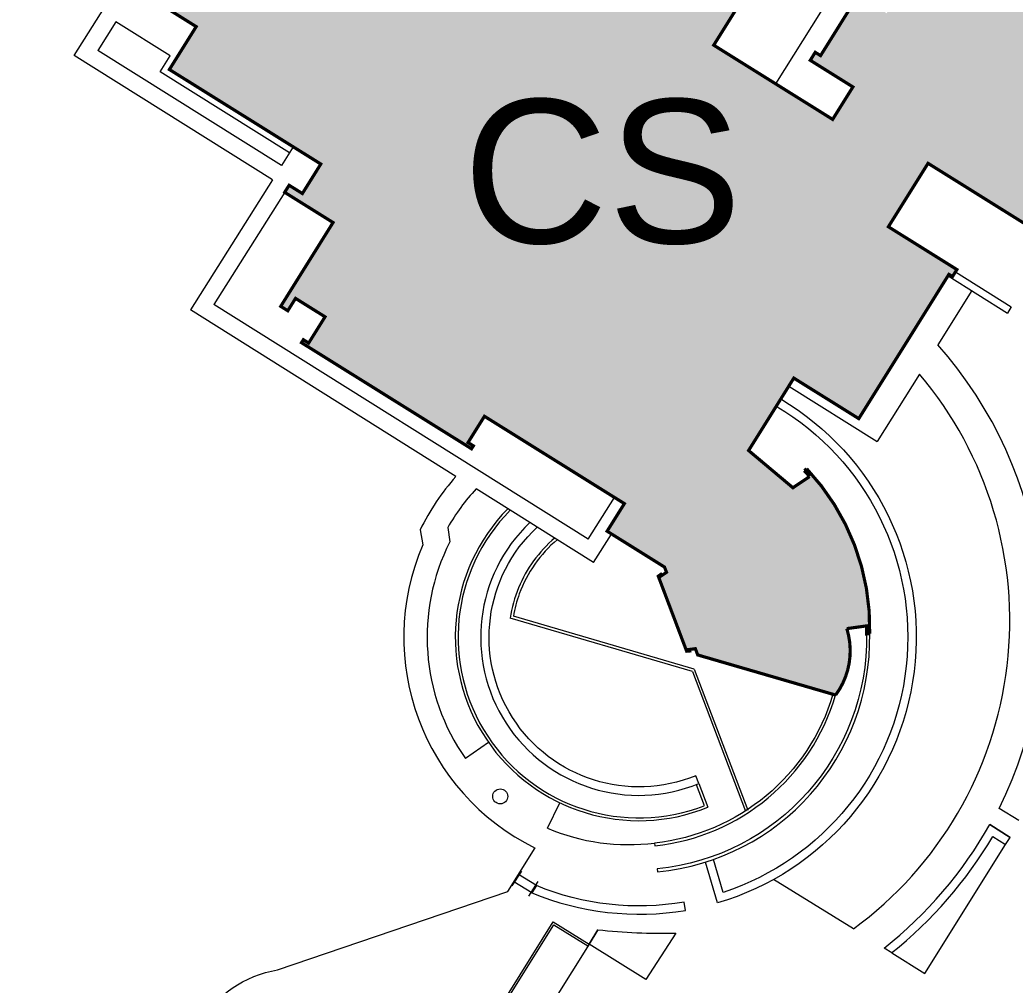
# Model space of a CAD drawing. Header units: feet. Extents: x 6763715 to 6770513, y 1886699 to 1891873.
# Drawn here: x 6765793.5 to 6766028.8, y 1890077.9 to 1890306.2 of the extents above; entities that cross this region are included whole.
import ezdxf

# ---------------------------------------------------------------- set-up
doc = ezdxf.new("R2010")
doc.units = ezdxf.units.FT
doc.header["$LTSCALE"] = 48
doc.header["$MEASUREMENT"] = 0
doc.linetypes.add('PHANTOM2', pattern=[1.25, 0.625, -0.125, 0.125, -0.125, 0.125, -0.125])
doc.layers.add('C-BLDG', color=7, linetype='Continuous')
for name, color, linetype, lineweight in [('C-BLDG-HTCH', 253, 'Continuous', 0), ('C-BLDG-IDEN', 7, 'Continuous', 50), ('C-PROP', 7, 'PHANTOM2', 0), ('L-SITE-WALK', 6, 'Continuous', 0), ('L-SITE-WALL', 32, 'Continuous', 0)]:
    doc.layers.add(name, color=color, linetype=linetype, lineweight=lineweight)
doc.styles.add('Campus_Base_Map_NEW$0$STANDARD', font='arial.ttf', dxfattribs={"height": 3.8})

msp = doc.modelspace()

# ---------------------------------------------------------------- hatches: boundary and pattern name
at = {"layer": 'C-BLDG-HTCH'}
h = msp.add_hatch(color=256, dxfattribs=at)
edge = h.paths.add_edge_path()
edge.add_line((6765824.1, 1890311.54), (6765835.19, 1890304.61))
edge.add_line((6765835.19, 1890304.61), (6765828.85, 1890294.46))
edge.add_line((6765828.85, 1890294.46), (6765864.65, 1890272.1))
edge.add_line((6765864.65, 1890272.1), (6765860.3, 1890265.12))
edge.add_line((6765860.3, 1890265.12), (6765857.16, 1890267.08))
edge.add_line((6765857.16, 1890267.08), (6765856.11, 1890265.41))
edge.add_line((6765856.11, 1890265.41), (6765867.55, 1890258.26))
edge.add_line((6765867.55, 1890258.26), (6765855.18, 1890238.44))
edge.add_line((6765855.18, 1890238.44), (6765856.85, 1890237.39))
edge.add_line((6765856.85, 1890237.39), (6765858.68, 1890240.32))
edge.add_line((6765858.68, 1890240.32), (6765865.66, 1890235.96))
edge.add_line((6765865.66, 1890235.96), (6765861.78, 1890229.75))
edge.add_line((6765861.78, 1890229.75), (6765860.53, 1890230.54))
edge.add_line((6765860.53, 1890230.54), (6765860.09, 1890229.84))
edge.add_line((6765860.09, 1890229.84), (6765900.29, 1890204.74))
edge.add_line((6765900.29, 1890204.74), (6765900.73, 1890205.43))
edge.add_line((6765900.73, 1890205.43), (6765899.47, 1890206.22))
edge.add_line((6765899.47, 1890206.22), (6765903.35, 1890212.43))
edge.add_line((6765903.35, 1890212.43), (6765936.43, 1890191.77))
edge.add_line((6765936.43, 1890191.77), (6765932.35, 1890185.24))
edge.add_line((6765932.35, 1890185.24), (6765945.92, 1890176.76))
edge.add_line((6765945.92, 1890176.76), (6765946.4, 1890175.52))
edge.add_line((6765946.4, 1890175.52), (6765945.13, 1890174.67))
edge.add_line((6765945.13, 1890174.67), (6765945.01, 1890175))
edge.add_line((6765945.01, 1890175), (6765944.45, 1890174.6))
edge.add_line((6765944.45, 1890174.6), (6765951.16, 1890156.85))
edge.add_line((6765951.16, 1890156.85), (6765951.84, 1890156.91))
edge.add_line((6765951.84, 1890156.91), (6765951.71, 1890157.25))
edge.add_line((6765951.71, 1890157.25), (6765953.22, 1890157.45))
edge.add_line((6765953.22, 1890157.45), (6765953.77, 1890155.97))
edge.add_line((6765953.77, 1890155.97), (6765986.39, 1890146.48))
edge.add_arc((6765972.19, 1890156.94), 17.63, 323.6164, 377.3437)
edge.add_line((6765989.03, 1890162.2), (6765993.71, 1890162.84))
edge.add_line((6765993.71, 1890162.84), (6765993.7, 1890160.94))
edge.add_line((6765993.7, 1890160.94), (6765994.44, 1890161.02))
edge.add_arc((6765939.57, 1890162.41), 54.88, 358.5505, 403.2469)
edge.add_line((6765979.55, 1890200.01), (6765978.95, 1890199.57))
edge.add_arc((6765939.57, 1890162.41), 54.14, 41.337, 43.348, ccw=False)
edge.add_line((6765980.23, 1890198.17), (6765976.29, 1890195.52))
edge.add_line((6765976.29, 1890195.52), (6765965.81, 1890204.33))
edge.add_line((6765965.81, 1890204.33), (6765976.5, 1890221.46))
edge.add_line((6765976.5, 1890221.46), (6765991.86, 1890211.87))
edge.add_line((6765991.86, 1890211.87), (6766013.17, 1890246))
edge.add_line((6766013.17, 1890246), (6766014.01, 1890245.47))
edge.add_line((6766014.01, 1890245.47), (6766015.06, 1890247.14))
edge.add_line((6766015.06, 1890247.14), (6765998.86, 1890257.26))
edge.add_line((6765998.86, 1890257.26), (6766008.24, 1890272.27))
edge.add_line((6766008.24, 1890272.27), (6766068.56, 1890234.59))
edge.add_line((6766068.56, 1890234.59), (6766072.01, 1890240.1))
edge.add_line((6766072.01, 1890240.1), (6766078.72, 1890236.86))
edge.add_line((6766078.72, 1890236.86), (6766091.21, 1890256.86))
edge.add_line((6766091.21, 1890256.86), (6766092.92, 1890255.8))
edge.add_line((6766092.92, 1890255.8), (6766100.53, 1890267.98))
edge.add_line((6766100.53, 1890267.98), (6766098.93, 1890268.98))
edge.add_line((6766098.93, 1890268.98), (6766098.14, 1890267.73))
edge.add_line((6766098.14, 1890267.73), (6766008.7, 1890323.58))
edge.add_line((6766008.7, 1890323.58), (6766009.49, 1890324.84))
edge.add_line((6766009.49, 1890324.84), (6766007.88, 1890325.84))
edge.add_line((6766007.88, 1890325.84), (6765999.6, 1890312.58))
edge.add_line((6765999.6, 1890312.58), (6766000.93, 1890311.75))
edge.add_line((6766000.93, 1890311.75), (6765998.44, 1890307.77))
edge.add_line((6765998.44, 1890307.77), (6765990.45, 1890312.76))
edge.add_line((6765990.45, 1890312.76), (6765989.28, 1890310.88))
edge.add_line((6765989.28, 1890310.88), (6765990.53, 1890310.09))
edge.add_line((6765990.53, 1890310.09), (6765982.82, 1890297.74))
edge.add_line((6765982.82, 1890297.74), (6765981.56, 1890298.53))
edge.add_line((6765981.56, 1890298.53), (6765980.39, 1890296.64))
edge.add_line((6765980.39, 1890296.64), (6765990.47, 1890290.34))
edge.add_line((6765990.47, 1890290.34), (6765985.68, 1890282.66))
edge.add_line((6765985.68, 1890282.66), (6765957.56, 1890300.22))
edge.add_line((6765957.56, 1890300.22), (6765966.28, 1890314.18))
edge.add_line((6765966.28, 1890314.18), (6765924.27, 1890340.42))
edge.add_line((6765924.27, 1890340.42), (6765923.92, 1890339.86))
edge.add_line((6765923.92, 1890339.86), (6765927.27, 1890337.77))
edge.add_line((6765927.27, 1890337.77), (6765918.9, 1890324.37))
edge.add_line((6765918.9, 1890324.37), (6765867.55, 1890356.43))
edge.add_line((6765867.55, 1890356.43), (6765861.21, 1890346.28))
edge.add_line((6765861.21, 1890346.28), (6765850.12, 1890353.2))
edge.add_line((6765850.12, 1890353.2), (6765849.87, 1890357.97))
edge.add_line((6765849.87, 1890357.97), (6765849.67, 1890358.09))
edge.add_line((6765849.67, 1890358.09), (6765836.91, 1890337.65))
edge.add_line((6765836.91, 1890337.65), (6765839.58, 1890335.98))
edge.add_line((6765839.58, 1890335.98), (6765835.34, 1890329.19))
edge.add_line((6765835.34, 1890329.19), (6765832.67, 1890330.86))
edge.add_line((6765832.67, 1890330.86), (6765819.51, 1890309.8))
edge.add_line((6765819.51, 1890309.8), (6765819.72, 1890309.67))
edge.add_line((6765819.72, 1890309.67), (6765824.16, 1890311.56))
edge.add_line((6765824.16, 1890311.56), (6765824.1, 1890311.54))
h.paths.add_polyline_path([(6765822.44, 1890363.58), (6765803.02, 1890332.48), (6765803.59, 1890332.12), (6765811.18, 1890344.28), (6765828.43, 1890333.51), (6765840.26, 1890352.45), (6765847.85, 1890364.61), (6765847.28, 1890364.96), (6765839.69, 1890352.8), (6765823.01, 1890363.22), (6765830.6, 1890375.38), (6765830.04, 1890375.73), (6765822.44, 1890363.58)])

# ---------------------------------------------------------------- linework, layer by layer
at = {"layer": 'C-BLDG'}
for points in [[(6765990.53, 1890310.09, 0.75, 0.75, 0), (6765982.82, 1890297.74, 0.75, 0.75, 0), (6765981.56, 1890298.53, 0.75, 0.75, 0), (6765980.39, 1890296.64, 0.75, 0.75, 0), (6765990.47, 1890290.34, 0.75, 0.75, 0), (6765985.68, 1890282.66, 0.75, 0.75, 0), (6765957.56, 1890300.22, 0.75, 0.75, 0), (6765966.28, 1890314.18, 0.75, 0.75, 0)], [(6765824.1, 1890311.54, 0.75, 0.75, 0), (6765835.19, 1890304.61, 0.75, 0.75, 0), (6765828.85, 1890294.46, 0.75, 0.75, 0), (6765864.65, 1890272.1, 0.75, 0.75, 0), (6765860.3, 1890265.12, 0.75, 0.75, 0), (6765857.16, 1890267.08, 0.75, 0.75, 0), (6765856.11, 1890265.41, 0.75, 0.75, 0), (6765867.55, 1890258.26, 0.75, 0.75, 0), (6765855.18, 1890238.44, 0.75, 0.75, 0), (6765856.85, 1890237.39, 0.75, 0.75, 0), (6765858.68, 1890240.32, 0.75, 0.75, 0), (6765865.66, 1890235.96, 0.75, 0.75, 0), (6765861.78, 1890229.75, 0.75, 0.75, 0), (6765860.53, 1890230.54, 0.75, 0.75, 0), (6765860.09, 1890229.84, 0.75, 0.75, 0), (6765900.29, 1890204.74, 0.75, 0.75, 0), (6765900.73, 1890205.43, 0.75, 0.75, 0), (6765899.47, 1890206.22, 0.75, 0.75, 0), (6765903.35, 1890212.43, 0.75, 0.75, 0), (6765936.43, 1890191.77, 0.75, 0.75, 0), (6765932.35, 1890185.24, 0.75, 0.75, 0), (6765945.92, 1890176.76, 0.75, 0.75, 0), (6765946.4, 1890175.52, 0.75, 0.75, 0), (6765945.13, 1890174.67, 0.75, 0.75, 0), (6765945.01, 1890175, 0.75, 0.75, 0), (6765944.45, 1890174.6, 0.75, 0.75, 0), (6765951.16, 1890156.85, 0.75, 0.75, 0), (6765951.84, 1890156.91, 0.75, 0.75, 0), (6765951.71, 1890157.25, 0.75, 0.75, 0), (6765953.22, 1890157.45, 0.75, 0.75, 0), (6765953.77, 1890155.97, 0.75, 0.75, 0), (6765986.39, 1890146.48, 0.75, 0.75, 0.238821), (6765989.03, 1890162.2, 0.75, 0.75, 0), (6765993.71, 1890162.84, 0.75, 0.75, 0), (6765993.7, 1890160.94, 0.75, 0.75, 0), (6765994.44, 1890161.02, 0.75, 0.75, 0.197536), (6765979.55, 1890200.01, 0.75, 0.75, 0), (6765978.95, 1890199.57, 0.75, 0.75, -0.008775), (6765980.23, 1890198.17, 0.75, 0.75, 0), (6765976.29, 1890195.52, 0.75, 0.75, 0), (6765965.81, 1890204.33, 0.75, 0.75, 0), (6765976.5, 1890221.46, 0.75, 0.75, 0), (6765991.86, 1890211.87, 0.75, 0.75, 0), (6766013.17, 1890246, 0.75, 0.75, 0), (6766014.01, 1890245.47, 0.75, 0.75, 0), (6766015.06, 1890247.14, 0.75, 0.75, 0), (6765998.86, 1890257.26, 0.75, 0.75, 0), (6766008.24, 1890272.27, 0.75, 0.75, 0), (6766068.56, 1890234.59, 0.75, 0.75, 0)]]:
    msp.add_lwpolyline(points, format="xyseb", dxfattribs=at)
at = {"layer": 'C-PROP', "ltscale": 0.02, "const_width": 6, "elevation": -178.8}
msp.add_lwpolyline([(6769012.67, 1888295.37, 0.136105), (6767938.83, 1887977.76, -0.282387), (6765535.01, 1887963.21), (6765125.2, 1887960.53), (6765008.26, 1888061.18), (6763829.05, 1890965.33), (6763828.78, 1890985.96), (6763983.43, 1891051.43), (6764153.83, 1890819.55), (6764199.85, 1890842), (6764151.8, 1891122.84, -0.016472), (6764351.86, 1891197.56, -0.000343), (6765614.04, 1891619.04, -0.151573), (6766084.72, 1891639.02, -0.00004), (6767109.8, 1891365.37), (6767424.22, 1891242.17)], format="xyb", dxfattribs=at)
at = {"layer": 'L-SITE-WALK', "lineweight": 0}
for p, q in [((6765972.23, 1890291.1), (6765995.07, 1890327.54)), ((6765806.37, 1890297.76), (6765815.14, 1890311.76)), ((6765816.2, 1890305.76), (6765811.95, 1890298.99)), ((6765829.05, 1890297.71), (6765816.2, 1890305.76)), ((6765853.25, 1890268.38), (6765806.37, 1890297.76)), ((6765855.38, 1890271.77), (6765811.95, 1890298.99)), ((6765826.66, 1890293.9), (6765829.05, 1890297.71)), ((6765857.23, 1890274.73), (6765826.66, 1890293.9)), ((6765858.14, 1890276.17), (6765855.38, 1890271.77)), ((6765853.25, 1890268.38), (6765833.85, 1890237.58)), ((6765856.11, 1890265.41), (6765839.36, 1890238.85)), ((6766018.59, 1890242.16), (6766010.55, 1890229.34)), ((6765927.9, 1890183.35), (6765839.36, 1890238.85)), ((6765896.62, 1890198.2), (6765833.85, 1890237.58)), ((6766006.21, 1890222.41), (6765996.23, 1890206.49)), ((6765975.33, 1890219.58), (6765996.23, 1890206.49)), ((6765914.09, 1890187.29), (6765901.36, 1890195.24)), ((6765927.9, 1890183.35), (6765934.09, 1890193.23)), ((6765929.17, 1890177.84), (6765915.84, 1890186.19)), ((6765929.17, 1890177.84), (6765933.4, 1890184.58)), ((6765952.52, 1890152.04), (6765909.44, 1890164.66)), ((6765952.95, 1890152.61), (6765910.2, 1890165.13)), ((6765952.52, 1890152.04), (6765965.06, 1890119.05)), ((6765952.95, 1890152.61), (6765965.62, 1890119.26)), ((6765953.41, 1890125.29), (6765955.31, 1890120.32)), ((6765954.03, 1890125.54), (6765956.17, 1890119.93)), ((6766029.71, 1890116.79), (6766025.02, 1890119.66)), ((6765908.89, 1890100.04), (6765915.34, 1890110.3)), ((6765914.57, 1890099.67), (6765910.33, 1890102.33)), ((6765915.65, 1890101.39), (6765911.41, 1890104.05)), ((6765990.59, 1890091.16), (6765971.73, 1890102.85))]:
    msp.add_line(p, q, dxfattribs=at)
for points in [[(6765901.36, 1890195.24, 0.055954), (6765894.67, 1890186.14, 0.060396)], [(6765895.15, 1890182.71, 0.276149), (6765898.85, 1890131.45)], [(6765918.26, 1890114.99, 0.132877), (6765943.56, 1890111.48)], [(6765784.64, 1890015.06), (6765797.09, 1890007.9), (6765835.93, 1890068.58, -0.227063), (6765854.42, 1890081.47), (6765908.89, 1890100.04)], [(6765930.19, 1890090.94, 0.031066), (6765948.59, 1890090.15), (6765941.52, 1890079.19), (6765928.08, 1890087.55), (6765930.19, 1890090.94), (6765928.08, 1890087.55)]]:
    msp.add_lwpolyline(points, format="xyb", dxfattribs=at)
for points in [[(6765888.15, 1890185.56), (6765888.78, 1890182.05)], [(6765894.67, 1890186.14), (6765895.15, 1890182.71)], [(6765904.31, 1890135.27), (6765898.85, 1890131.45)], [(6765918.26, 1890114.99), (6765921.14, 1890121.01)], [(6765999.65, 1890085.52), (6766007.47, 1890080.61), (6766026.59, 1890111.12)], [(6765909.93, 1890101.34), (6765912.15, 1890104.85)], [(6765913.84, 1890098.87), (6765916.05, 1890102.39)], [(6765906.57, 1890071.95), (6765919.56, 1890092.84), (6765928.08, 1890087.55)], [(6765907, 1890071.7), (6765919.72, 1890092.15), (6765927.81, 1890087.12)], [(6765928.08, 1890087.55), (6765916.24, 1890068.51), (6765914.51, 1890069.59), (6765913.49, 1890067.88), (6765906.57, 1890071.95)]]:
    msp.add_lwpolyline(points, dxfattribs=at)
msp.add_circle((6765907.08, 1890122.51), 1.78, dxfattribs=at)
for centre, radius, start, end in [((6765936.58, 1890163.79), 98.84, 333.4807, 41.5495), ((6765937.22, 1890164.07), 90.35, 306.2054, 40.2214), ((6765938.12, 1890161.23), 55.58, 138.3053, 154.0494), ((6765939.87, 1890160.17), 43.41, 135.5732, 292.0629), ((6765939.87, 1890160.17), 42.75, 135.3776, 291.1637), ((6765939.87, 1890160.17), 55.58, 156.8175, 243.8133), ((6765939.87, 1890160.17), 30.76, 130.3572, 157.6739), ((6765939.87, 1890160.17), 30.08, 129.9451, 160.0667), ((6765939.87, 1890160.17), 30.76, 157.6739, 171.6073), ((6765939.87, 1890160.17), 30.08, 160.0667, 170.5079)]:
    msp.add_arc(centre, radius, start, end, dxfattribs=at)
at = {"layer": 'L-SITE-WALL'}
for p, q in [((6766012.98, 1890245.68), (6766027.04, 1890236.86)), ((6766014.7, 1890246.57), (6766027.93, 1890238.28)), ((6766027.93, 1890238.28), (6766027.04, 1890236.86)), ((6766027.65, 1890112.81), (6766022.84, 1890115.83)), ((6766022.84, 1890115.83), (6766027.65, 1890112.81)), ((6766023.53, 1890113.04), (6766026.59, 1890111.12)), ((6766026.59, 1890111.12), (6766027.65, 1890112.81)), ((6766026.59, 1890111.12), (6766027.65, 1890112.81)), ((6766026.59, 1890111.12), (6766027.65, 1890112.81)), ((6765999.65, 1890085.52), (6765997.85, 1890086.64))]:
    msp.add_line(p, q, dxfattribs=at)
at = {"layer": 'L-SITE-WALL', "lineweight": 0}
for points in [[(6765973.42, 1890216.52, -0.654011), (6765958.49, 1890097.29), (6765955.62, 1890106.98)], [(6765972.36, 1890214.82, -0.643075), (6765959.83, 1890099.8), (6765957.52, 1890107.61)], [(6765915.84, 1890186.19), (6765914.09, 1890187.29, 0.829786), (6765954.07, 1890125.55), (6765953.31, 1890127.4, -0.835922), (6765915.84, 1890186.19)], [(6765993.7, 1890160.94, -0.389898), (6765944.21, 1890105.35), (6765944.28, 1890104.68, 0.392703), (6765994.44, 1890161.02)], [(6765985.75, 1890146.67, -0.303575), (6765943.56, 1890111.48), (6765943.63, 1890110.81, 0.303587), (6765986.39, 1890146.48)], [(6765914.57, 1890099.67, 0.139432), (6765950.91, 1890095.53), (6765950.57, 1890097.5, -0.14092), (6765915.65, 1890101.39), (6765914.57, 1890099.67)]]:
    msp.add_lwpolyline(points, format="xyb", dxfattribs=at)
at = {"layer": 'L-SITE-WALL'}
for radius, start, end in [(99.27, 308.2612, 330.5957), (99.27, 308.2612, 330.5957), (101.27, 308.6649, 329.4105)]:
    msp.add_arc((6765936.36, 1890164.57), radius, start, end, dxfattribs=at)

# ---------------------------------------------------------------- texts
at = {"layer": 'C-BLDG-IDEN', "insert": (6765898.25, 1890287.39), "char_height": 34, "width": 2422.9802, "attachment_point": 1, "rotation": 360, "style": 'Campus_Base_Map_NEW$0$STANDARD'}
msp.add_mtext('CS', dxfattribs=at)

doc.saveas('drawing.dxf')
